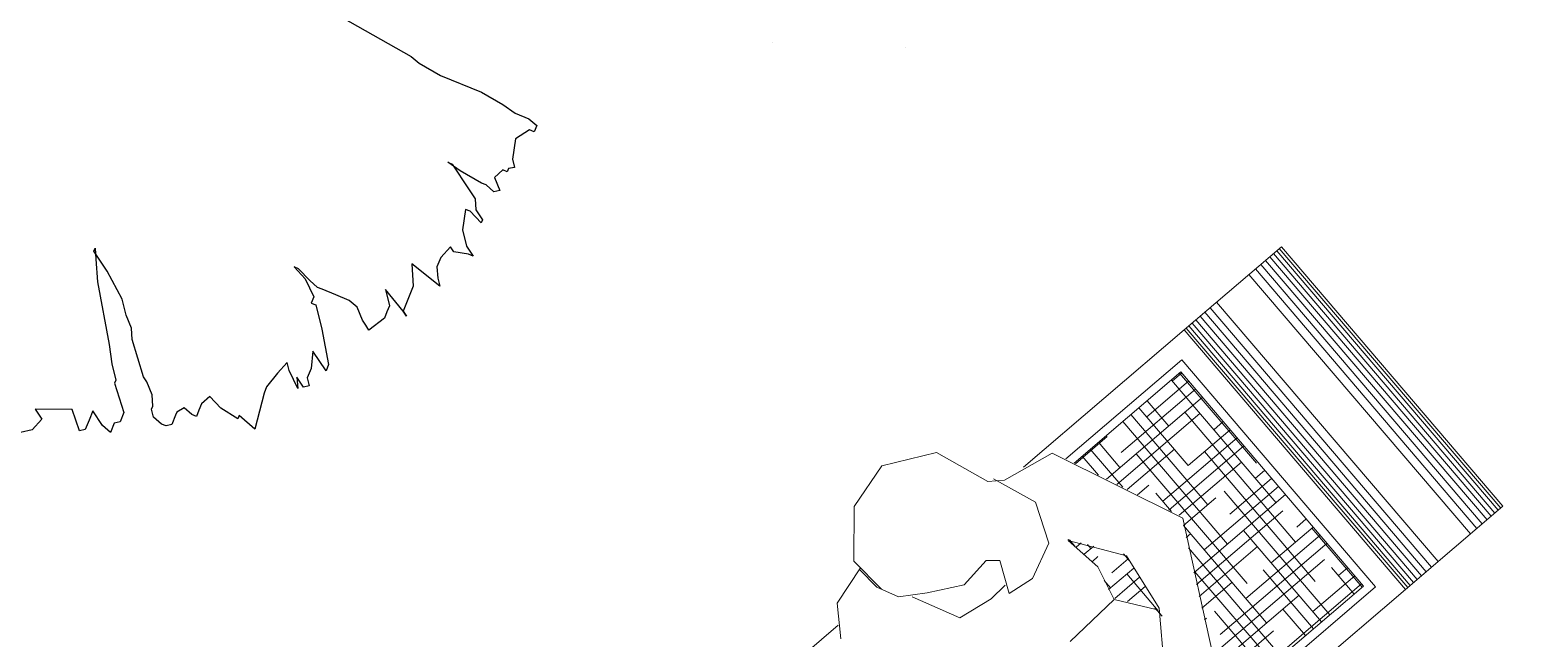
# Model space of a CAD drawing. Header units: millimetres. Extents: x 111 to 1506, y 14 to 566.
# Drawn here: x 227.852 to 230.487, y 131.404 to 132.479 of the extents above; entities that cross this region are included whole.
import ezdxf

# ---------------------------------------------------------------- set-up
doc = ezdxf.new("R2010")
doc.units = ezdxf.units.MM
for name, color, linetype, lineweight in [('ARBOLES', 78, 'Continuous', 5), ('G', 254, 'Continuous', 5), ('mobiliario', 45, 'Continuous', 13), ('trazado', 253, 'Continuous', 5)]:
    doc.layers.add(name, color=color, linetype=linetype, lineweight=lineweight)
doc.layers.add('fer', color=8, linetype='Continuous')
pattern_1 = [(360, (2.309277, 33.903915), (0.05, 0.0125), [0.2, -0.1]), (90, (2.309277, 33.903915), (-0.0125, -0.05), [0.2, -0.1])]

# ---------------------------------------------------------------- blocks, each defined once
blk = doc.blocks.new('persona 2')
at = {"layer": 'mobiliario', "color": 32, "lineweight": 9}
for p, q in [((768302.5569, 8993267.3259), (768302.6311, 8993267.3463)), ((768302.6311, 8993267.3463), (768302.7096, 8993267.3066)), ((768302.5011, 8993267.2614), (768302.5569, 8993267.3259)), ((768302.7096, 8993267.3066), (768302.7416, 8993267.2198)), ((768302.4385, 8993267.2281), (768302.5022, 8993267.2463)), ((768302.502, 8993267.207), (768302.4992, 8993267.2455)), ((768302.5056, 8993267.1996), (768302.5011, 8993267.2614)), ((768302.407, 8993267.182), (768302.4385, 8993267.2281)), ((768302.7416, 8993267.2198), (768302.7623, 8993267.2046)), ((768302.5181, 8993267.1734), (768302.502, 8993267.207)), ((768302.7508, 8993267.2174), (768302.7771, 8993267.1467)), ((768302.7623, 8993267.2046), (768302.8467, 8993267.188)), ((768302.5562, 8993267.1489), (768302.5181, 8993267.1734)), ((768302.8467, 8993267.188), (768302.9361, 8993266.9783)), ((768302.5342, 8993267.1595), (768302.5698, 8993267.0864)), ((768302.6081, 8993267.1209), (768302.5562, 8993267.1489)), ((768302.659, 8993267.1276), (768302.6081, 8993267.1209)), ((768302.6752, 8993267.1137), (768302.659, 8993267.1276)), ((768302.7771, 8993267.1467), (768302.7514, 8993267.0844)), ((768302.653, 8993267.0652), (768302.6752, 8993267.1137)), ((768302.5698, 8993267.0864), (768302.6264, 8993267.0769)), ((768302.7514, 8993267.0844), (768302.6958, 8993267.0592)), ((768302.6264, 8993267.0769), (768302.6565, 8993267.0791)), ((768302.6958, 8993267.0592), (768302.653, 8993267.0652)), ((768302.7858, 8993267.0068), (768302.7768, 8993267.0681)), ((768302.7768, 8993267.0681), (768302.8308, 8993266.9904)), ((768302.7716, 8993266.9514), (768302.7858, 8993267.0068)), ((768302.8308, 8993266.9904), (768302.8165, 8993266.8956)), ((768302.9361, 8993266.9783), (768302.8322, 8993266.7834)), ((768302.6767, 8993266.946), (768302.7716, 8993266.9514)), ((768302.7716, 8993266.9514), (768302.8119, 8993266.8968)), ((768302.8165, 8993266.8956), (768302.763, 8993266.8207))]:
    blk.add_line(p, q, dxfattribs=at)
blk = doc.blocks.new('bloque1')
at = {"layer": 'mobiliario'}
h = blk.add_hatch(dxfattribs=at)
h.set_pattern_fill('HOUND', color=250, scale=0.2, style=0)
h.set_pattern_definition(pattern_1)
h.paths.add_polyline_path([(257.0489, 18.2496), (257.0611, 18.2686), (257.0449, 18.3354), (257.0527, 18.3753), (256.878, 18.3753), (256.878, 18.0453), (257.1093, 18.0453), (257.0855, 18.1037), (257.0517, 18.116)])
h.paths.add_polyline_path([(257.5635, 18.3753), (257.399, 18.3753), (257.4541, 18.2459), (257.3762, 18.0997), (257.3589, 18.1041), (257.3462, 18.0453), (257.5635, 18.0453)])
h = blk.add_hatch(dxfattribs=at)
h.set_pattern_fill('HOUND', color=250, scale=0.2, style=0)
h.set_pattern_definition(pattern_1)
h.paths.add_polyline_path([(257.3752, 18.2549), (257.3346, 18.3132), (257.3414, 18.2672), (257.3308, 18.2257), (257.361, 18.1848), (257.361, 18.179), (257.3644, 18.1839)])
at = {"layer": 'mobiliario', "color": 250}
for p, q in [((257.0653, 18.4103), (256.6981, 18.4103)), ((257.5985, 18.4103), (257.3507, 18.4103)), ((257.5985, 18.0103), (257.5985, 18.4103)), ((257.5985, 18.4103), (257.7485, 18.4103)), ((257.5985, 18.0103), (257.5985, 18.4103)), ((257.6018, 18.4103), (257.6018, 18.0103)), ((257.6056, 18.4103), (257.6056, 18.0103)), ((257.6107, 18.4103), (257.6107, 18.0103)), ((257.6165, 18.4103), (257.6165, 18.0103)), ((257.623, 18.4103), (257.623, 18.0103)), ((257.6304, 18.4103), (257.6304, 18.0103)), ((257.6384, 18.4103), (257.6384, 18.0103)), ((257.6485, 18.0103), (257.6485, 18.4103)), ((257.6985, 18.0103), (257.6985, 18.4103)), ((257.7085, 18.4103), (257.7085, 18.0103)), ((257.7166, 18.4103), (257.7166, 18.0103)), ((257.724, 18.4103), (257.724, 18.0103)), ((257.7305, 18.4103), (257.7305, 18.0103)), ((257.7363, 18.4103), (257.7363, 18.0103)), ((257.7413, 18.4103), (257.7413, 18.0103)), ((257.7452, 18.4103), (257.7452, 18.0103)), ((257.7485, 18.0103), (257.7485, 18.4103)), ((257.5735, 18.3853), (257.3947, 18.3853)), ((257.5735, 18.0353), (257.5735, 18.3853)), ((257.5635, 18.3753), (257.399, 18.3753)), ((257.5635, 18.0453), (257.5635, 18.3753)), ((257.344, 18.0353), (257.5735, 18.0353)), ((257.3462, 18.0453), (257.5635, 18.0453)), ((257.3386, 18.0103), (257.5985, 18.0103)), ((257.5985, 18.0103), (257.7485, 18.0103))]:
    blk.add_line(p, q, dxfattribs=at)
at = {"layer": 'trazado'}
blk.add_line((257.361, 18.1848), (257.361, 18.1717), dxfattribs=at)
at = {"layer": 'mobiliario', "xscale": 0.75, "yscale": 0.75, "zscale": 0.75}
blk.add_blockref('persona 2', (-575969.748, -6744931.9903), dxfattribs=at)
blk = doc.blocks.new('A$C772F565F')
at = {"layer": 'mobiliario', "lineweight": 13, "xscale": 1.506646428533565, "yscale": 1.506646428533565, "zscale": 1.506646428533565}
blk.add_blockref('bloque1', (-385.6239, -26.38), dxfattribs=at)
blk = doc.blocks.new('E1E')
at = {"layer": 'ARBOLES', "ltscale": 0.2}
for p, q in [((95.5359, 59.5519), (95.5359, 59.5519)), ((95.2708, 59.4541), (95.2708, 59.4541))]:
    blk.add_line(p, q, dxfattribs=at)
blk = doc.blocks.new('tr')
at = {"layer": 'fer', "color": 97}
for p, q in [((1378.7648, 206.7174), (1378.7707, 206.7347)), ((1378.7648, 206.7174), (1378.7707, 206.7347)), ((1378.7707, 206.7347), (1378.7827, 206.7347)), ((1378.7707, 206.7347), (1378.7707, 206.7347)), ((1378.7707, 206.7347), (1378.7827, 206.7347)), ((1378.7707, 206.7347), (1378.7707, 206.7347)), ((1378.7827, 206.7347), (1378.7827, 206.7261)), ((1378.7827, 206.7347), (1378.7827, 206.7261)), ((1378.7648, 206.6914), (1378.7648, 206.7174)), ((1378.7648, 206.6914), (1378.7648, 206.7174)), ((1378.7827, 206.7261), (1378.8065, 206.7087)), ((1378.7827, 206.7261), (1378.7827, 206.7261)), ((1378.7827, 206.7261), (1378.8065, 206.7087)), ((1378.7827, 206.7261), (1378.7827, 206.7261)), ((1378.8065, 206.7087), (1378.8422, 206.7174)), ((1378.8065, 206.7087), (1378.8422, 206.7174)), ((1378.8422, 206.7174), (1378.8541, 206.7261)), ((1378.8422, 206.7174), (1378.8541, 206.7261)), ((1378.8541, 206.7261), (1378.86, 206.7174)), ((1378.8541, 206.7261), (1378.8541, 206.7261)), ((1378.8541, 206.7261), (1378.86, 206.7174)), ((1378.8541, 206.7261), (1378.8541, 206.7261)), ((1378.86, 206.7174), (1378.866, 206.7174)), ((1378.86, 206.7174), (1378.866, 206.7174)), ((1378.866, 206.7174), (1378.866, 206.7087)), ((1378.866, 206.7174), (1378.866, 206.7087)), ((1378.866, 206.7087), (1378.8838, 206.7001)), ((1378.866, 206.7087), (1378.8838, 206.7001)), ((1378.8838, 206.7001), (1378.9017, 206.7174)), ((1378.8838, 206.7001), (1378.9017, 206.7174)), ((1378.9017, 206.7174), (1378.9076, 206.7087)), ((1378.9017, 206.7174), (1378.9076, 206.7087)), ((1378.9076, 206.7087), (1378.9017, 206.6914)), ((1378.9076, 206.7087), (1378.9017, 206.6914)), ((1378.9493, 206.6914), (1378.9612, 206.7087)), ((1378.9493, 206.6914), (1378.9612, 206.7087)), ((1378.9671, 206.7087), (1378.9552, 206.6827)), ((1378.9671, 206.7087), (1378.9552, 206.6827)), ((1378.9612, 206.7087), (1378.9671, 206.7087)), ((1378.9612, 206.7087), (1378.9671, 206.7087)), ((1379.0147, 206.7001), (1379.0266, 206.7174)), ((1379.0147, 206.7001), (1379.0266, 206.7174)), ((1379.0266, 206.7174), (1379.0266, 206.7087)), ((1379.0266, 206.7174), (1379.0266, 206.7087)), ((1379.0266, 206.7087), (1379.0326, 206.6827)), ((1379.0266, 206.7087), (1379.0326, 206.6827)), ((1378.7588, 206.6654), (1378.7648, 206.6914)), ((1378.7588, 206.6654), (1378.7648, 206.6914)), ((1378.9017, 206.6827), (1378.8957, 206.6394)), ((1378.9017, 206.6827), (1378.8957, 206.6394)), ((1378.9017, 206.6914), (1378.9017, 206.6827)), ((1378.9017, 206.6914), (1378.9017, 206.6827)), ((1378.9195, 206.6654), (1378.9314, 206.6827)), ((1378.9195, 206.6654), (1378.9314, 206.6827)), ((1378.9314, 206.6827), (1378.9493, 206.6914)), ((1378.9314, 206.6827), (1378.9493, 206.6914)), ((1378.9552, 206.6741), (1378.9909, 206.6827)), ((1378.9552, 206.6827), (1378.9552, 206.6741)), ((1378.9552, 206.6741), (1378.9909, 206.6827)), ((1378.9552, 206.6827), (1378.9552, 206.6741)), ((1378.9909, 206.6827), (1379.0147, 206.7001)), ((1378.9909, 206.6827), (1379.0147, 206.7001)), ((1379.0326, 206.6827), (1379.0266, 206.6741)), ((1379.0326, 206.6827), (1379.0266, 206.6741)), ((1379.0981, 206.6827), (1379.0802, 206.6221)), ((1379.0981, 206.6827), (1379.0802, 206.6221)), ((1379.0862, 206.6741), (1379.0981, 206.6827)), ((1379.0862, 206.6741), (1379.0981, 206.6827)), ((1378.7529, 206.6221), (1378.7588, 206.6654)), ((1378.7529, 206.6221), (1378.7588, 206.6654)), ((1378.8898, 206.6221), (1378.9195, 206.6654)), ((1378.8898, 206.6221), (1378.9195, 206.6654)), ((1379.0266, 206.6741), (1379.0505, 206.6654)), ((1379.0266, 206.6741), (1379.0505, 206.6654)), ((1379.0505, 206.6654), (1379.0683, 206.6654)), ((1379.0505, 206.6654), (1379.0683, 206.6654)), ((1379.0683, 206.6654), (1379.0862, 206.6741)), ((1379.0683, 206.6654), (1379.0862, 206.6741)), ((1378.8957, 206.6394), (1378.8898, 206.6134)), ((1378.8957, 206.6394), (1378.8898, 206.6134)), ((1379.0802, 206.6221), (1379.1159, 206.6394)), ((1379.0802, 206.6221), (1379.1159, 206.6394)), ((1379.1159, 206.6394), (1379.1635, 206.6394)), ((1379.1159, 206.6394), (1379.1635, 206.6394)), ((1379.1635, 206.6394), (1379.1397, 206.5961)), ((1379.1635, 206.6394), (1379.1397, 206.5961)), ((1379.1695, 206.6481), (1379.1635, 206.6394)), ((1379.1635, 206.6394), (1379.1695, 206.6481)), ((1379.1695, 206.6481), (1379.1635, 206.6394)), ((1379.1635, 206.6394), (1379.1695, 206.6481)), ((1378.7529, 206.5441), (1378.7529, 206.6221)), ((1378.7529, 206.5441), (1378.7529, 206.6221)), ((1378.8898, 206.6134), (1378.8898, 206.6221)), ((1378.8898, 206.6134), (1378.8898, 206.6221)), ((1379.1397, 206.5961), (1379.1635, 206.6134)), ((1379.1397, 206.5961), (1379.1635, 206.6134)), ((1379.1635, 206.6134), (1379.1754, 206.6134)), ((1379.1635, 206.6134), (1379.1754, 206.6134)), ((1379.1754, 206.6134), (1379.1873, 206.6134)), ((1379.1754, 206.6134), (1379.1873, 206.6134)), ((1379.1873, 206.6134), (1379.2171, 206.5961)), ((1379.1873, 206.6134), (1379.2171, 206.5961)), ((1379.2052, 206.5788), (1379.1873, 206.5614)), ((1379.2052, 206.5788), (1379.1873, 206.5614)), ((1379.2111, 206.5874), (1379.2052, 206.5788)), ((1379.2111, 206.5874), (1379.2052, 206.5788)), ((1379.2171, 206.5961), (1379.2111, 206.5874)), ((1379.2171, 206.5961), (1379.2111, 206.5874)), ((1379.1873, 206.5614), (1379.1814, 206.5441)), ((1379.1873, 206.5614), (1379.1814, 206.5441)), ((1379.2468, 206.5181), (1379.3004, 206.5528)), ((1379.2468, 206.5181), (1379.3004, 206.5528)), ((1379.3123, 206.5528), (1379.2885, 206.5181)), ((1379.3123, 206.5528), (1379.2885, 206.5181)), ((1379.3004, 206.5528), (1379.3123, 206.5528)), ((1379.3004, 206.5528), (1379.3123, 206.5528)), ((1379.3123, 206.5528), (1379.3123, 206.5528)), ((1379.3123, 206.5528), (1379.3123, 206.5528)), ((1378.7469, 206.5008), (1378.7529, 206.5441)), ((1378.7469, 206.5008), (1378.7529, 206.5441)), ((1379.1814, 206.5441), (1379.1814, 206.5181)), ((1379.1814, 206.5441), (1379.1814, 206.5181)), ((1379.2885, 206.5181), (1379.3182, 206.5268)), ((1379.2885, 206.5181), (1379.3182, 206.5268)), ((1379.3182, 206.5268), (1379.3361, 206.5268)), ((1379.3182, 206.5268), (1379.3361, 206.5268)), ((1379.3361, 206.5268), (1379.348, 206.5354)), ((1379.3361, 206.5268), (1379.348, 206.5354)), ((1379.354, 206.5268), (1379.3421, 206.5094)), ((1379.354, 206.5268), (1379.3421, 206.5094)), ((1379.348, 206.5354), (1379.354, 206.5268)), ((1379.348, 206.5354), (1379.354, 206.5268)), ((1378.741, 206.4834), (1378.7469, 206.5008)), ((1378.741, 206.4834), (1378.7469, 206.5008)), ((1379.1814, 206.5181), (1379.1814, 206.4921)), ((1379.1814, 206.5181), (1379.1814, 206.4921)), ((1379.2111, 206.4921), (1379.2468, 206.5181)), ((1379.2111, 206.4921), (1379.2468, 206.5181)), ((1379.2468, 206.5181), (1379.2468, 206.5181)), ((1379.2468, 206.5181), (1379.2468, 206.5181)), ((1379.2885, 206.5181), (1379.2885, 206.5181)), ((1379.2885, 206.5181), (1379.2885, 206.5181)), ((1379.3599, 206.5181), (1379.3361, 206.4921)), ((1379.3599, 206.5181), (1379.3361, 206.4921)), ((1379.3421, 206.5094), (1379.3599, 206.5181)), ((1379.3421, 206.5094), (1379.3599, 206.5181)), ((1378.7231, 206.3448), (1378.741, 206.4834)), ((1378.7231, 206.3448), (1378.741, 206.4834)), ((1379.1754, 206.4661), (1379.1635, 206.4401)), ((1379.1754, 206.4661), (1379.1635, 206.4401)), ((1379.1754, 206.4574), (1379.1992, 206.4834)), ((1379.1814, 206.4834), (1379.1754, 206.4661)), ((1379.1754, 206.4574), (1379.1992, 206.4834)), ((1379.1814, 206.4834), (1379.1754, 206.4661)), ((1379.1754, 206.4661), (1379.1754, 206.4661)), ((1379.1754, 206.4661), (1379.1754, 206.4661)), ((1379.1814, 206.4921), (1379.1814, 206.4834)), ((1379.1814, 206.4921), (1379.1814, 206.4834)), ((1379.1992, 206.4834), (1379.2111, 206.4834)), ((1379.1992, 206.4834), (1379.2111, 206.4834)), ((1379.2111, 206.4834), (1379.2111, 206.4921)), ((1379.2111, 206.4834), (1379.2111, 206.4921)), ((1379.3361, 206.4921), (1379.3242, 206.4834)), ((1379.3361, 206.4921), (1379.3242, 206.4834)), ((1379.3242, 206.4834), (1379.348, 206.4748)), ((1379.3242, 206.4834), (1379.348, 206.4748)), ((1379.348, 206.4748), (1379.3778, 206.4661)), ((1379.348, 206.4748), (1379.3778, 206.4661)), ((1379.3778, 206.4661), (1379.3897, 206.4661)), ((1379.3778, 206.4661), (1379.3897, 206.4661)), ((1379.3897, 206.4661), (1379.4551, 206.4748)), ((1379.3897, 206.4661), (1379.4551, 206.4748)), ((1379.4551, 206.4748), (1379.4432, 206.4401)), ((1379.4551, 206.4748), (1379.4432, 206.4401)), ((1379.4551, 206.4748), (1379.4551, 206.4748)), ((1379.4551, 206.4748), (1379.4551, 206.4748)), ((1379.1635, 206.4314), (1379.1754, 206.4574)), ((1379.1635, 206.4314), (1379.1754, 206.4574)), ((1379.1635, 206.4401), (1379.1635, 206.4314)), ((1379.1635, 206.4401), (1379.1635, 206.4314)), ((1379.4492, 206.4401), (1379.4432, 206.4054)), ((1379.4432, 206.4401), (1379.4492, 206.4401)), ((1379.4492, 206.4401), (1379.4432, 206.4054)), ((1379.4432, 206.4401), (1379.4492, 206.4401)), ((1379.4432, 206.4054), (1379.4313, 206.3794)), ((1379.4432, 206.4054), (1379.4313, 206.3794)), ((1379.4432, 206.4054), (1379.4432, 206.4054)), ((1379.4432, 206.4054), (1379.4432, 206.4054)), ((1379.4313, 206.3794), (1379.4492, 206.3708)), ((1379.4313, 206.3794), (1379.4313, 206.3794)), ((1379.4313, 206.3794), (1379.4492, 206.3708)), ((1379.4313, 206.3794), (1379.4313, 206.3794)), ((1379.4492, 206.3708), (1379.4611, 206.3708)), ((1379.4492, 206.3708), (1379.4611, 206.3708)), ((1379.4611, 206.3708), (1379.473, 206.3708)), ((1379.4611, 206.3708), (1379.473, 206.3708)), ((1379.473, 206.3621), (1379.467, 206.3448)), ((1379.473, 206.3621), (1379.467, 206.3448)), ((1379.473, 206.3708), (1379.473, 206.3621)), ((1379.473, 206.3708), (1379.473, 206.3621)), ((1379.467, 206.3448), (1379.4789, 206.3361)), ((1379.467, 206.3448), (1379.467, 206.3448)), ((1379.467, 206.3448), (1379.4789, 206.3361)), ((1379.467, 206.3448), (1379.467, 206.3448)), ((1379.4789, 206.3361), (1379.4849, 206.3361)), ((1379.4789, 206.3361), (1379.4849, 206.3361)), ((1379.4849, 206.3361), (1379.5027, 206.3361)), ((1379.4849, 206.3361), (1379.5027, 206.3361)), ((1379.5027, 206.3361), (1379.5087, 206.3274)), ((1379.5027, 206.3361), (1379.5087, 206.3274)), ((1379.5087, 206.3188), (1379.5027, 206.3014)), ((1379.5087, 206.3188), (1379.5027, 206.3014)), ((1379.5087, 206.3274), (1379.5087, 206.3188)), ((1379.5087, 206.3274), (1379.5087, 206.3188)), ((1379.467, 206.2841), (1379.4492, 206.2668)), ((1379.467, 206.2841), (1379.4492, 206.2668)), ((1379.4849, 206.2928), (1379.467, 206.2841)), ((1379.4849, 206.2928), (1379.467, 206.2841)), ((1379.4908, 206.2928), (1379.4849, 206.2928)), ((1379.4908, 206.2928), (1379.4849, 206.2928)), ((1379.5027, 206.3014), (1379.4908, 206.2928)), ((1379.5027, 206.3014), (1379.4908, 206.2928)), ((1379.4432, 206.2581), (1379.3897, 206.2148)), ((1379.4432, 206.2581), (1379.3897, 206.2148)), ((1379.4492, 206.2668), (1379.4432, 206.2581)), ((1379.4492, 206.2668), (1379.4432, 206.2581)), ((1379.473, 206.2148), (1379.5146, 206.2495)), ((1379.473, 206.2148), (1379.5146, 206.2495)), ((1379.5146, 206.2495), (1379.5325, 206.2495)), ((1379.5146, 206.2495), (1379.5325, 206.2495)), ((1379.5325, 206.2495), (1379.5384, 206.2408)), ((1379.5325, 206.2495), (1379.5384, 206.2408)), ((1379.5384, 206.2408), (1379.5563, 206.2408)), ((1379.5384, 206.2408), (1379.5563, 206.2408)), ((1379.5563, 206.2408), (1379.5503, 206.2235)), ((1379.5563, 206.2408), (1379.5503, 206.2235)), ((1379.3718, 206.2061), (1379.354, 206.1888)), ((1379.3718, 206.2061), (1379.354, 206.1888)), ((1379.3897, 206.2148), (1379.3718, 206.2061)), ((1379.3897, 206.2148), (1379.3718, 206.2061)), ((1379.4432, 206.1975), (1379.467, 206.2148)), ((1379.4432, 206.1975), (1379.467, 206.2148)), ((1379.467, 206.2148), (1379.473, 206.2148)), ((1379.467, 206.2148), (1379.473, 206.2148)), ((1379.5503, 206.2235), (1379.5325, 206.1975)), ((1379.5503, 206.2235), (1379.5325, 206.1975)), ((1379.3182, 206.1195), (1379.4135, 206.1801)), ((1379.3182, 206.1195), (1379.4135, 206.1801)), ((1379.354, 206.1888), (1379.3302, 206.1715)), ((1379.354, 206.1888), (1379.3302, 206.1715)), ((1379.4135, 206.1801), (1379.4432, 206.1975)), ((1379.4135, 206.1801), (1379.4432, 206.1975)), ((1379.5325, 206.1975), (1379.5503, 206.1975)), ((1379.5325, 206.1975), (1379.5503, 206.1975)), ((1379.5741, 206.1888), (1379.5444, 206.1628)), ((1379.5741, 206.1888), (1379.5444, 206.1628)), ((1379.5503, 206.1975), (1379.5682, 206.1975)), ((1379.5503, 206.1975), (1379.5682, 206.1975)), ((1379.5682, 206.1975), (1379.5741, 206.1888)), ((1379.5682, 206.1975), (1379.5741, 206.1888)), ((1379.3302, 206.1715), (1379.2944, 206.1281)), ((1379.3302, 206.1715), (1379.2944, 206.1281)), ((1379.5444, 206.1628), (1379.5682, 206.1021)), ((1379.5444, 206.1628), (1379.5682, 206.1021)), ((1379.2944, 206.1281), (1379.2706, 206.0935)), ((1379.2944, 206.1281), (1379.2706, 206.0935)), ((1379.2647, 206.0935), (1379.2825, 206.1021)), ((1379.2647, 206.0935), (1379.2825, 206.1021)), ((1379.2825, 206.1021), (1379.3182, 206.1195)), ((1379.2825, 206.1021), (1379.3182, 206.1195)), ((1379.5682, 206.1021), (1379.5741, 206.1108)), ((1379.5682, 206.1021), (1379.5741, 206.1108)), ((1379.5741, 206.1108), (1379.5801, 206.1195)), ((1379.5741, 206.1108), (1379.5801, 206.1195)), ((1379.5801, 206.1195), (1379.6039, 206.1108)), ((1379.5801, 206.1195), (1379.6039, 206.1108)), ((1379.6039, 206.1108), (1379.6158, 206.0935)), ((1379.6039, 206.1108), (1379.6158, 206.0935)), ((1379.2706, 206.0935), (1379.2647, 206.0935)), ((1379.2706, 206.0935), (1379.2647, 206.0935))]:
    blk.add_line(p, q, dxfattribs=at)

msp = doc.modelspace()

# ---------------------------------------------------------------- hatches: boundary and pattern name
at = {"layer": 'G', "lineweight": 100, "ltscale": 1000}
h = msp.add_hatch(dxfattribs=at)
h.set_pattern_fill('AR-HBONE', color=256, scale=0.046, angle=-22.08523, style=0)
h.set_pattern_definition([(22.914772, (797.12783, 1599.99595), (0.097837146, 0.241122153), [0.552, -0.184]), (112.914772, (797.29731, 1600.0676), (0.097837146, 0.241122153), [0.552, -0.184])])
edge = h.paths.add_edge_path()
edge.add_line((235.50294, 146.48372), (237.44709, 145.9959))
edge.add_line((237.44709, 145.9959), (222.91738, 100.98918))
edge.add_line((222.91738, 100.98918), (220.93875, 101.37021))
edge.add_line((220.93875, 101.37021), (235.50409, 146.48343))

# ---------------------------------------------------------------- block references
at = {"lineweight": 100, "rotation": 247.9147716791316}
msp.add_blockref('tr', (555.57914, 1487.64307), dxfattribs=at)
at = {"layer": 'ARBOLES', "color": 0, "xscale": 0.8310831642732954, "yscale": 0.8310831642732954, "zscale": 0.8310831642732954, "rotation": 157.9147716791316}
msp.add_blockref('E1E', (321.34545, 148.46393), dxfattribs=at)
at = {"layer": 'mobiliario', "lineweight": 13, "rotation": 40.49033837330633}
msp.add_blockref('A$C772F565F', (228.88212, 129.30177), dxfattribs=at)

doc.saveas('drawing.dxf')
